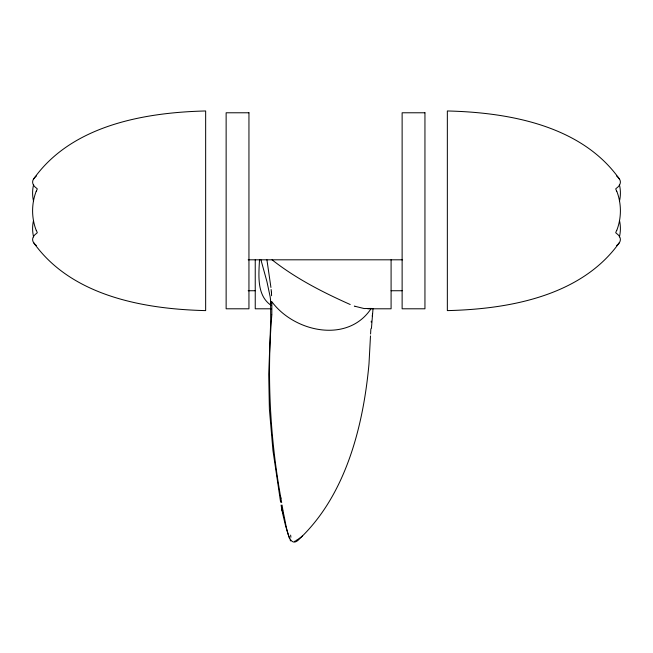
<?xml version="1.0" encoding="UTF-8"?>
<svg xmlns="http://www.w3.org/2000/svg" width="653" height="653" viewBox="0 0 653 653"><rect width="100%" height="100%" fill="white"/><g stroke="black" fill="none" stroke-linecap="round" stroke-linejoin="round"><path stroke-width="0.98" d="M271.819 314.681L271.86 302.388M271.811 314.958C266.693 377.663 270.179 440.783 281.68 502.614M370.488 335.911L368.986 363.95C363.476 424.368 346.719 491.815 302.617 535.803M370.586 334.01L370.871 328.777M371.222 322.117L371.271 321.162M371.443 328.361L373.034 308.51M372.52 314.117L372.332 316.223L372.406 315.53M259.502 259.812C258.735 275.15 256.547 295.776 271.33 305.473M36.331 191.256L37.303 188.872L34.968 186.897A53.456 16.521 0 0 1 33.499 179.11M616.669 230.321L615.697 232.713L618.122 234.786A53.415 16.505 0 0 1 619.444 242.557C581.505 296.136 508.834 309.147 447.346 310.608L447.346 110.969C508.818 112.447 581.627 125.425 619.452 179.11A56.827 17.566 0 0 0 616.661 176.057M371.165 308.526C347.82 343.894 294.25 332.099 271.844 301.702M300.551 537.688L302.535 535.868L300.674 537.566M300.404 537.835C288.414 552.471 286.512 525.379 283.41 513.046M300.551 537.558L296.846 540.129M296.666 540.227L295.956 540.619M294.666 541.321L295.221 541.01M371.377 308.445L364.129 308.551L355.101 306.314M248.164 259.812L402.591 259.812M248.164 290.74L255.241 290.74M391.09 290.74L402.199 290.74M271.411 308.796L255.241 308.796L255.241 259.812M367.737 308.796L391.09 308.796L391.09 259.812M354.881 306.241L354.334 306.053M350.212 304.51C322.802 292.283 295.727 278.464 272.064 259.812M290.675 540.921L290.218 540.333M36.331 230.321L37.303 232.713L34.878 234.786A53.415 16.505 0 0 0 33.556 242.557C71.495 296.136 144.166 309.147 205.654 310.608L205.654 110.969C144.182 112.447 71.373 125.425 33.548 179.11A56.827 17.566 0 0 1 36.339 176.057M616.669 191.256L615.697 188.872L618.032 186.897A53.456 16.521 0 0 0 619.501 179.11M271.313 303.637L270.807 302.11M289.614 538.921L285.516 525.6L282.537 513.07M260.939 259.812L266.906 281.516L270.089 296.429A30.658 19.353 85.5 0 1 270.644 301.327M282.104 510.817L281.092 505.087M266.922 259.812L270.93 287.451M283.018 510.891L282.063 505.079M280.619 502.206L272.962 450.578L269.387 409.056L268.726 374.185L270.693 321.921L270.62 301.327M271.126 289.508L271.248 290.805M271.289 291.32L271.33 291.842M271.37 292.356L271.428 293.132M271.468 293.654L271.607 295.736M290.92 537.288A29.148 5.151 -82.9 0 1 290.626 535.109M271.73 302.584A31.45 8.954 34.3 0 1 271.403 301.743M283.402 513.25A46.763 5.281 85.4 0 1 283.01 511.087M282.48 511.699A44.282 2.441 83.1 0 1 282.014 508.965M280.855 498.614A45.89 2 82.1 0 1 280.496 496.345M282.553 512.858A48.028 5.91 85.1 0 1 282.12 510.613M619.477 220.485A54.787 44.331 0 0 1 619.419 236.9M619.411 242.557A56.909 17.582 0 0 1 616.661 245.52M616.791 191.215A54.876 54.876 0 0 1 616.791 230.37M619.387 184.546A54.795 44.331 0 0 1 619.501 201.01M33.581 236.9A54.787 44.331 0 0 1 33.523 220.485M36.339 245.52A56.909 17.582 0 0 1 33.589 242.557M36.209 230.37A54.876 54.876 0 0 1 36.209 191.215M33.499 201.01A54.795 44.331 0 0 1 33.613 184.546M248.948 112.781L226.134 112.781L226.134 308.796L248.948 308.796L248.948 112.781M424.948 112.781L402.126 112.781L402.126 308.796L424.948 308.796L424.948 112.781"/></g></svg>
